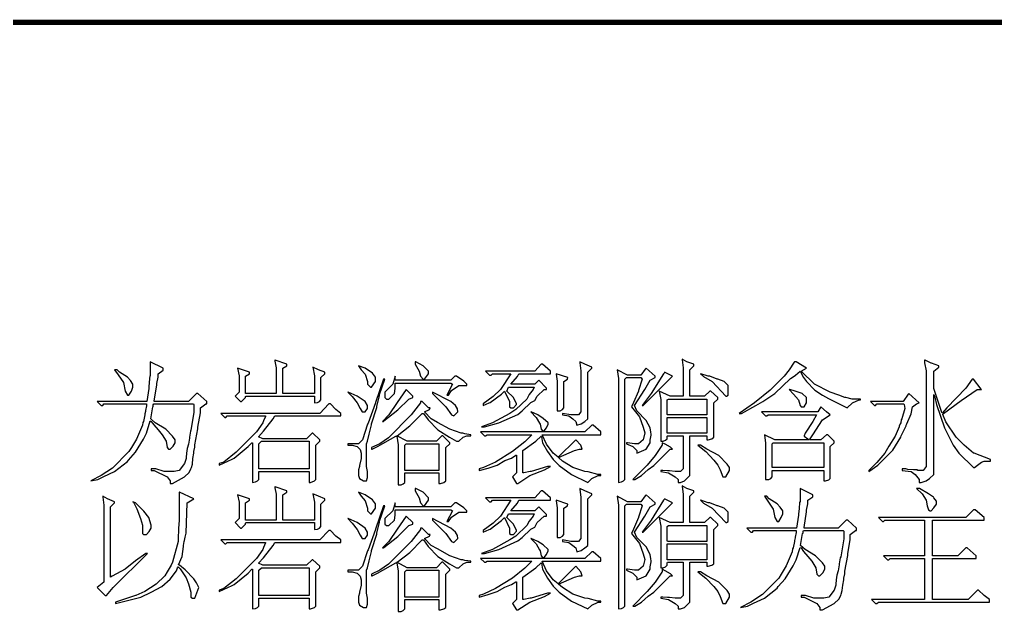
# Model space of a CAD drawing. Extents: x 94 to 452, y -72 to 1042.
# Drawn here: x 399.75 to 426.75, y 76.71 to 93.08 of the extents above; entities that cross this region are included whole.
import ezdxf

# ---------------------------------------------------------------- set-up
doc = ezdxf.new("R2010")
doc.units = 0
doc.header["$MEASUREMENT"] = 0
doc.layers.add('TREE_LAYER', color=7, linetype='Continuous')

msp = doc.modelspace()

# ---------------------------------------------------------------- linework, layer by layer
at = {"layer": 'TREE_LAYER', "const_width": 0.15, "elevation": 228}
msp.add_lwpolyline([(221.22612, 93.001716), (449.22612, 93.001716)], dxfattribs=at)
at = {"layer": 'TREE_LAYER', "elevation": 1017}
for points in [[(403.368148, 83.613957), (403.368148, 83.613957), (403.368148, 83.229643), (403.354422, 83.229643), (403.340697, 83.051212), (403.326971, 82.913957), (403.326971, 82.872781), (403.272069, 82.515918), (401.89952, 82.515918), (402.009324, 82.406114), (402.050501, 82.406114), (402.077952, 82.44729), (403.258344, 82.44729), (403.258344, 82.433565), (403.258344, 82.433565), (403.258344, 82.392388), (403.230893, 82.268859), (403.230893, 82.241408), (403.217167, 82.172781), (403.217167, 82.14533), (403.175991, 81.966898), (403.162265, 81.939447), (403.14854, 81.857094), (402.983834, 81.472781), (402.846579, 81.239447), (402.777952, 81.129643), (402.32501, 80.676702), (402.009324, 80.47082), (401.721089, 80.319839), (401.913246, 80.361016), (402.077952, 80.443369), (402.379912, 80.580624), (402.736775, 80.855133), (402.764226, 80.89631), (402.956383, 81.115918), (403.175991, 81.472781), (403.258344, 81.637486), (403.368148, 81.980624), (403.395599, 81.966898), (403.464226, 81.87082), (403.587755, 81.733565), (403.697559, 81.59631), (403.807363, 81.417879), (403.834814, 81.239447), (403.875991, 81.198271), (403.917167, 81.198271), (403.99952, 81.280624), (404.054422, 81.376702), (404.054422, 81.459055), (403.985795, 81.555133), (403.793638, 81.74729), (403.505403, 81.925722), (403.381873, 82.035526), (403.436775, 82.364937), (403.450501, 82.378663), (403.450501, 82.419839), (403.464226, 82.44729), (404.562265, 82.44729), (404.575991, 82.433565), (404.575991, 82.213957), (404.493638, 81.719839), (404.479912, 81.692388), (404.452461, 81.527683), (404.452461, 81.500232), (404.42501, 81.335526), (404.383834, 81.211996), (404.370108, 81.088467), (404.356383, 80.964937), (404.356383, 80.937486), (404.315206, 80.800232), (404.164226, 80.608075), (404.026971, 80.580624), (403.99952, 80.580624), (403.752461, 80.580624), (403.519128, 80.649251), (403.395599, 80.649251), (403.395599, 80.608075), (403.477952, 80.608075), (403.834814, 80.429643), (403.917167, 80.319839), (403.917167, 80.251212), (403.985795, 80.251212), (404.315206, 80.429643), (404.438736, 80.553173), (404.493638, 80.649251), (404.507363, 80.690428), (404.534814, 80.786506), (404.54854, 80.937486), (404.575991, 81.088467), (404.575991, 81.129643), (404.603442, 81.253173), (404.603442, 81.3218), (404.685795, 81.761016), (404.685795, 81.802192), (404.754422, 82.200232), (404.754422, 82.337486), (404.905403, 82.44729), (404.932854, 82.44729), (404.932854, 82.515918), (404.685795, 82.735526), (404.644618, 82.735526), (404.42501, 82.515918), (403.477952, 82.515918), (403.477952, 82.529643), (403.546579, 82.968859), (403.546579, 83.010035), (403.587755, 83.188467), (403.587755, 83.284545), (403.72501, 83.380624), (403.72501, 83.394349), (403.72501, 83.435526), (403.368148, 83.613957), (403.368148, 83.613957)], [(406.826626, 83.655133), (406.812901, 83.655133), (406.812901, 83.627683), (406.854077, 83.449251), (406.854077, 82.735526), (406.840352, 82.735526), (406.016822, 82.735526), (406.003097, 82.735526), (406.003097, 83.215918), (406.112901, 83.284545), (406.112901, 83.284545), (406.112901, 83.325722), (405.783489, 83.435526), (405.824665, 83.229643), (405.824665, 82.776702), (405.714861, 82.666898), (405.865842, 82.515918), (405.893293, 82.515918), (406.003097, 82.625722), (406.003097, 82.653173), (406.016822, 82.666898), (407.91094, 82.666898), (407.91094, 82.653173), (407.91094, 82.474741), (407.993293, 82.488467), (408.048195, 82.515918), (408.089371, 82.557094), (408.089371, 83.174741), (408.199175, 83.284545), (408.199175, 83.325722), (408.020744, 83.394349), (407.869763, 83.462977), (407.91094, 83.229643), (407.91094, 82.735526), (407.91094, 82.735526), (407.032508, 82.735526), (407.032508, 82.735526), (407.032508, 83.435526), (407.142312, 83.504153), (407.142312, 83.504153), (407.142312, 83.54533), (406.826626, 83.655133), (406.826626, 83.655133)], [(409.132163, 83.504153), (409.132163, 83.504153), (409.200791, 83.394349), (409.310595, 83.27082), (409.379222, 83.064937), (409.379222, 82.99631), (409.461575, 82.913957), (409.489026, 82.913957), (409.59883, 83.064937), (409.59883, 83.174741), (409.59883, 83.188467), (409.516477, 83.298271), (409.310595, 83.435526), (409.132163, 83.504153), (409.132163, 83.504153)], [(410.710595, 83.613957), (410.696869, 83.613957), (410.696869, 83.54533), (410.806673, 83.353173), (410.84785, 83.215918), (410.916477, 83.133565), (410.957654, 83.133565), (411.067458, 83.284545), (411.067458, 83.353173), (410.916477, 83.504153), (410.710595, 83.613957), (410.710595, 83.613957)], [(414.223975, 83.54533), (414.182799, 83.54533), (414.004367, 83.353173), (412.645544, 83.353173), (412.755348, 83.243369), (412.796524, 83.243369), (412.837701, 83.284545), (413.331818, 83.284545), (413.345544, 83.284545), (413.057309, 82.84533), (412.851426, 82.653173), (412.576916, 82.44729), (412.576916, 82.406114), (412.741622, 82.474741), (412.769073, 82.488467), (413.08476, 82.7218), (413.167113, 82.804153), (413.304367, 82.515918), (413.304367, 82.364937), (413.345544, 82.337486), (413.414171, 82.337486), (413.496524, 82.433565), (413.496524, 82.44729), (413.414171, 82.625722), (413.23574, 82.804153), (413.276916, 82.913957), (413.276916, 82.913957), (413.976916, 82.913957), (413.990642, 82.913957), (413.963191, 82.84533), (413.853387, 82.708075), (413.78476, 82.584545), (413.482799, 82.29631), (413.318093, 82.186506), (412.837701, 81.925722), (412.53574, 81.815918), (412.618093, 81.815918), (413.016132, 81.925722), (413.537701, 82.159055), (413.66123, 82.255133), (413.894564, 82.488467), (414.004367, 82.543369), (414.072995, 82.666898), (414.265152, 82.84533), (414.333779, 82.84533), (414.333779, 82.886506), (414.114171, 83.106114), (414.004367, 82.99631), (413.345544, 82.99631), (413.345544, 82.99631), (413.523975, 83.202192), (413.565152, 83.284545), (414.443583, 83.284545), (414.443583, 83.353173), (414.223975, 83.54533), (414.223975, 83.54533)], [(415.253387, 83.613957), (415.253387, 83.613957), (415.253387, 83.586506), (415.280838, 83.366898), (415.280838, 82.227683), (415.212211, 82.14533), (415.006328, 82.14533), (414.772995, 82.186506), (414.772995, 82.14533), (414.951426, 82.117879), (415.06123, 82.035526), (415.143583, 81.966898), (415.171034, 81.857094), (415.294564, 81.898271), (415.390642, 81.966898), (415.472995, 82.035526), (415.472995, 83.325722), (415.582799, 83.435526), (415.582799, 83.462977), (415.390642, 83.54533), (415.253387, 83.613957), (415.253387, 83.613957)], [(418.080493, 83.682584), (418.080493, 83.682584), (418.080493, 83.668859), (418.107944, 83.449251), (418.107944, 82.666898), (418.107944, 82.666898), (417.751081, 82.666898), (417.44912, 82.804153), (417.490297, 82.57082), (417.490297, 81.417879), (417.558924, 81.417879), (417.627552, 81.44533), (417.668728, 81.486506), (417.668728, 81.555133), (417.682454, 81.568859), (418.107944, 81.568859), (418.107944, 81.555133), (418.107944, 80.649251), (418.039316, 80.580624), (417.888336, 80.580624), (417.888336, 80.580624), (417.737356, 80.594349), (417.682454, 80.594349), (417.545199, 80.608075), (417.531473, 80.608075), (417.490297, 80.608075), (417.490297, 80.580624), (417.709905, 80.539447), (417.888336, 80.429643), (417.970689, 80.361016), (417.970689, 80.278663), (418.039316, 80.278663), (418.14912, 80.319839), (418.300101, 80.47082), (418.300101, 81.555133), (418.300101, 81.568859), (418.766767, 81.568859), (418.766767, 81.555133), (418.766767, 81.459055), (418.807944, 81.459055), (418.904022, 81.486506), (418.958924, 81.527683), (418.958924, 82.474741), (419.068728, 82.584545), (419.068728, 82.625722), (418.876571, 82.804153), (418.84912, 82.804153), (418.69814, 82.666898), (418.300101, 82.666898), (418.300101, 82.666898), (418.300101, 83.394349), (418.409905, 83.504153), (418.409905, 83.54533), (418.217748, 83.613957), (418.080493, 83.682584), (418.080493, 83.682584)], [(421.237011, 83.613957), (421.195834, 83.613957), (421.182109, 83.600232), (421.044854, 83.394349), (420.907599, 83.215918), (420.523285, 82.831604), (420.084069, 82.474741), (419.658579, 82.186506), (419.727207, 82.186506), (420.125246, 82.406114), (420.317403, 82.515918), (420.646815, 82.735526), (421.08603, 83.14729), (421.127207, 83.174741), (421.223285, 83.243369), (421.346815, 83.353173), (421.442893, 83.174741), (421.525246, 83.064937), (421.758579, 82.831604), (421.964462, 82.694349), (422.129168, 82.598271), (422.650736, 82.337486), (422.801717, 82.474741), (422.980148, 82.557094), (423.021324, 82.557094), (423.021324, 82.584545), (422.787991, 82.584545), (422.60956, 82.625722), (422.582109, 82.625722), (422.417403, 82.694349), (422.184069, 82.776702), (421.744854, 82.99631), (421.374266, 83.353173), (421.525246, 83.435526), (421.237011, 83.613957), (421.237011, 83.613957)], [(424.805293, 83.655133), (424.791568, 83.655133), (424.791568, 83.586506), (424.832744, 83.366898), (424.832744, 80.717879), (424.750391, 80.608075), (424.599411, 80.608075), (424.599411, 80.6218), (424.489607, 80.6218), (424.489607, 80.6218), (424.324901, 80.635526), (424.269999, 80.649251), (424.173921, 80.649251), (424.173921, 80.608075), (424.420979, 80.580624), (424.530783, 80.498271), (424.640587, 80.361016), (424.640587, 80.361016), (424.640587, 80.278663), (424.695489, 80.278663), (424.832744, 80.319839), (424.928822, 80.388467), (425.052352, 80.498271), (425.052352, 82.708075), (425.052352, 82.708075), (425.079803, 82.639447), (425.120979, 82.433565), (425.340587, 81.788467), (425.587646, 81.308075), (425.738626, 81.088467), (426.150391, 80.690428), (426.177842, 80.690428), (426.260195, 80.759055), (426.369999, 80.841408), (426.438626, 80.868859), (426.617058, 80.868859), (426.617058, 80.910035), (426.617058, 80.910035), (426.164117, 81.088467), (426.150391, 81.088467), (425.889607, 81.308075), (425.669999, 81.527683), (425.381764, 81.953173), (425.299411, 82.159055), (425.299411, 82.172781), (425.313136, 82.186506), (425.807254, 82.543369), (426.24647, 82.84533), (426.260195, 82.84533), (426.369999, 82.84533), (426.356273, 82.859055), (426.150391, 83.133565), (426.150391, 83.133565), (426.109215, 83.133565), (425.930783, 82.886506), (425.409215, 82.337486), (425.285685, 82.200232), (425.27196, 82.213957), (425.052352, 82.872781), (425.052352, 83.353173), (425.189607, 83.462977), (425.189607, 83.462977), (425.189607, 83.504153), (424.983724, 83.572781), (424.969999, 83.572781), (424.805293, 83.655133), (424.805293, 83.655133)], [(402.44854, 83.394349), (402.379912, 83.394349), (402.475991, 83.257094), (402.626971, 83.037486), (402.668148, 82.804153), (402.736775, 82.694349), (402.777952, 82.694349), (402.846579, 82.804153), (402.887755, 82.913957), (402.887755, 82.99631), (402.819128, 83.092388), (402.736775, 83.188467), (402.517167, 83.325722), (402.44854, 83.394349), (402.44854, 83.394349)], [(410.14785, 83.215918), (410.079222, 82.99631), (409.859614, 82.776702), (409.859614, 82.625722), (409.900791, 82.584545), (409.969418, 82.584545), (410.120399, 82.735526), (410.14785, 82.872781), (410.14785, 83.023761), (410.161575, 83.023761), (411.685105, 83.023761), (411.726281, 82.99631), (411.575301, 82.694349), (411.616477, 82.694349), (411.69883, 82.817879), (411.904712, 82.955133), (412.12432, 82.955133), (412.12432, 82.99631), (412.041967, 83.078663), (411.836085, 83.215918), (411.794909, 83.215918), (411.685105, 83.106114), (410.161575, 83.106114), (410.14785, 83.106114), (410.14785, 83.215918), (410.14785, 83.215918)], [(414.594564, 83.284545), (414.594564, 83.284545), (414.594564, 83.27082), (414.622014, 83.078663), (414.622014, 82.255133), (414.704367, 82.255133), (414.772995, 82.29631), (414.814171, 82.337486), (414.814171, 83.064937), (414.91025, 83.133565), (414.923975, 83.174741), (414.594564, 83.284545), (414.594564, 83.284545)], [(417.092258, 83.435526), (417.064807, 83.408075), (416.941277, 83.243369), (416.570689, 83.243369), (416.282454, 83.394349), (416.32363, 83.14729), (416.32363, 80.278663), (416.405983, 80.292388), (416.460885, 80.319839), (416.502062, 80.361016), (416.502062, 83.133565), (416.543238, 83.174741), (416.941277, 83.174741), (416.982454, 83.133565), (416.87265, 82.817879), (416.87265, 82.804153), (416.735395, 82.488467), (416.680493, 82.364937), (416.900101, 82.090428), (417.009905, 81.802192), (417.051081, 81.651212), (417.009905, 81.459055), (416.87265, 81.349251), (416.831473, 81.349251), (416.831473, 81.349251), (416.762846, 81.349251), (416.570689, 81.376702), (416.543238, 81.376702), (416.543238, 81.349251), (416.721669, 81.266898), (416.831473, 81.157094), (416.831473, 81.088467), (416.831473, 81.088467), (417.092258, 81.198271), (417.202062, 81.376702), (417.202062, 81.44533), (417.229513, 81.582584), (417.229513, 81.610035), (417.215787, 81.664937), (417.202062, 81.788467), (417.092258, 81.994349), (416.831473, 82.255133), (416.762846, 82.406114), (417.051081, 82.84533), (417.202062, 83.106114), (417.339316, 83.174741), (417.339316, 83.215918), (417.092258, 83.435526), (417.092258, 83.435526)], [(417.600101, 83.325722), (417.600101, 83.311996), (417.57265, 83.284545), (417.229513, 82.735526), (416.982454, 82.406114), (417.009905, 82.406114), (417.819709, 83.215918), (417.600101, 83.325722), (417.600101, 83.325722)], [(418.602062, 83.284545), (418.588336, 83.284545), (418.670689, 83.202192), (418.917748, 83.064937), (419.288336, 82.666898), (419.315787, 82.666898), (419.356964, 82.694349), (419.356964, 82.955133), (419.24716, 83.064937), (419.068728, 83.133565), (419.055003, 83.133565), (418.84912, 83.215918), (418.807944, 83.215918), (418.602062, 83.284545), (418.602062, 83.284545)], [(409.859614, 83.133565), (409.818438, 83.133565), (409.818438, 83.133565), (409.59883, 82.488467), (409.59883, 82.474741), (409.392948, 81.911996), (409.379222, 81.884545), (409.241967, 81.459055), (409.132163, 81.349251), (408.830203, 81.349251), (408.830203, 81.308075), (408.953732, 81.308075), (409.090987, 81.266898), (409.17334, 81.184545), (409.200791, 81.088467), (409.200791, 80.937486), (409.159614, 80.74533), (409.159614, 80.717879), (409.132163, 80.6218), (409.132163, 80.47082), (409.159614, 80.388467), (409.269418, 80.319839), (409.351771, 80.319839), (409.379222, 80.415918), (409.379222, 80.580624), (409.351771, 80.717879), (409.351771, 81.349251), (409.379222, 81.417879), (409.420399, 81.610035), (409.489026, 81.87082), (409.489026, 81.898271), (409.640007, 82.351212), (409.640007, 82.378663), (409.708634, 82.680624), (409.708634, 82.708075), (409.859614, 83.133565), (409.859614, 83.133565)], [(408.843928, 82.776702), (408.830203, 82.776702), (408.953732, 82.653173), (409.090987, 82.474741), (409.17334, 82.323761), (409.228242, 82.227683), (409.241967, 82.227683), (409.310595, 82.227683), (409.379222, 82.323761), (409.379222, 82.406114), (409.310595, 82.515918), (409.090987, 82.666898), (408.843928, 82.776702), (408.843928, 82.776702)], [(410.449811, 82.84533), (410.202752, 82.488467), (409.969418, 82.14533), (409.790987, 81.966898), (409.818438, 81.966898), (409.832163, 81.980624), (410.216477, 82.282584), (410.518438, 82.584545), (410.628242, 82.625722), (410.628242, 82.666898), (410.449811, 82.84533), (410.449811, 82.84533)], [(411.177261, 82.776702), (411.177261, 82.776702), (411.177261, 82.735526), (411.54785, 82.364937), (411.69883, 82.14533), (411.767458, 82.117879), (411.877261, 82.227683), (411.863536, 82.310035), (411.808634, 82.406114), (411.685105, 82.515918), (411.177261, 82.776702), (411.177261, 82.776702)], [(421.058579, 82.84533), (421.044854, 82.84533), (421.168383, 82.7218), (421.305638, 82.557094), (421.346815, 82.406114), (421.374266, 82.364937), (421.456619, 82.364937), (421.525246, 82.474741), (421.525246, 82.625722), (421.401717, 82.735526), (421.20956, 82.804153), (421.154658, 82.817879), (421.058579, 82.84533), (421.058579, 82.84533)], [(424.352352, 82.735526), (424.338626, 82.7218), (424.201372, 82.515918), (423.295489, 82.515918), (423.405293, 82.406114), (423.432744, 82.406114), (423.473921, 82.44729), (424.215097, 82.44729), (424.228822, 82.433565), (424.242548, 82.323761), (424.160195, 82.035526), (424.14647, 82.008075), (424.132744, 81.925722), (424.119019, 81.898271), (424.091568, 81.829643), (424.091568, 81.815918), (423.981764, 81.555133), (423.803332, 81.280624), (423.693528, 81.088467), (423.473921, 80.827683), (423.254313, 80.608075), (423.254313, 80.580624), (423.501372, 80.759055), (423.913136, 81.17082), (424.132744, 81.527683), (424.14647, 81.568859), (424.283724, 81.843369), (424.283724, 81.857094), (424.29745, 81.898271), (424.420979, 82.172781), (424.462156, 82.364937), (424.57196, 82.44729), (424.640587, 82.474741), (424.352352, 82.735526), (424.352352, 82.735526)], [(408.350156, 82.44729), (408.308979, 82.44729), (408.06192, 82.186506), (405.316822, 82.186506), (405.426626, 82.076702), (405.454077, 82.076702), (405.495254, 82.117879), (406.552116, 82.117879), (406.552116, 82.104153), (406.497214, 81.980624), (406.483489, 81.925722), (406.305058, 81.678663), (405.742312, 81.115918), (405.399175, 80.841408), (405.275646, 80.800232), (405.275646, 80.759055), (405.632508, 80.923761), (405.68741, 80.951212), (406.071724, 81.266898), (406.181528, 81.376702), (406.195254, 81.376702), (406.195254, 80.278663), (406.277607, 80.292388), (406.332508, 80.319839), (406.373685, 80.361016), (406.373685, 80.566898), (406.373685, 80.580624), (407.759959, 80.580624), (407.759959, 80.566898), (407.759959, 80.278663), (407.801136, 80.278663), (407.91094, 80.319839), (407.952116, 80.361016), (407.952116, 81.308075), (408.06192, 81.417879), (408.06192, 81.459055), (407.869763, 81.637486), (407.842312, 81.637486), (407.691332, 81.486506), (406.483489, 81.486506), (406.359959, 81.541408), (406.497214, 81.692388), (406.771724, 82.035526), (406.812901, 82.117879), (408.638391, 82.117879), (408.638391, 82.186506), (408.501136, 82.29631), (408.350156, 82.44729), (408.350156, 82.44729)], [(410.889026, 82.515918), (410.84785, 82.515918), (410.84785, 82.474741), (410.587065, 82.14533), (409.955693, 81.513957), (409.72236, 81.349251), (409.489026, 81.239447), (409.489026, 81.198271), (409.502752, 81.198271), (409.653732, 81.266898), (410.161575, 81.555133), (410.175301, 81.555133), (410.189026, 81.555133), (410.230203, 81.3218), (410.230203, 80.210035), (410.312556, 80.210035), (410.367458, 80.237486), (410.408634, 80.278663), (410.408634, 80.539447), (410.408634, 80.539447), (411.355693, 80.539447), (411.355693, 80.539447), (411.355693, 80.251212), (411.396869, 80.251212), (411.492948, 80.278663), (411.54785, 80.319839), (411.54785, 81.239447), (411.657654, 81.349251), (411.657654, 81.376702), (411.465497, 81.568859), (411.438046, 81.568859), (411.287065, 81.417879), (410.477261, 81.417879), (410.189026, 81.568859), (410.202752, 81.568859), (410.545889, 81.843369), (410.889026, 82.186506), (410.930203, 82.186506), (411.053732, 82.008075), (411.328242, 81.733565), (411.643928, 81.527683), (411.836085, 81.417879), (411.904712, 81.417879), (412.028242, 81.527683), (412.12432, 81.568859), (412.234124, 81.568859), (412.234124, 81.59631), (412.069418, 81.623761), (412.014516, 81.637486), (411.97334, 81.637486), (411.657654, 81.74729), (411.314516, 81.939447), (411.136085, 82.035526), (410.957654, 82.227683), (411.094909, 82.29631), (411.108634, 82.337486), (411.067458, 82.337486), (410.889026, 82.515918), (410.889026, 82.515918)], [(417.709905, 82.584545), (417.709905, 82.584545), (418.766767, 82.584545), (418.766767, 82.584545), (418.766767, 82.159055), (418.766767, 82.14533), (417.682454, 82.14533), (417.668728, 82.159055), (417.668728, 82.557094), (417.709905, 82.584545), (417.709905, 82.584545)], [(413.908289, 82.227683), (413.894564, 82.227683), (414.045544, 82.076702), (414.141622, 81.911996), (414.155348, 81.884545), (414.182799, 81.74729), (414.223975, 81.706114), (414.265152, 81.706114), (414.333779, 81.788467), (414.374956, 81.884545), (414.374956, 81.925722), (414.237701, 82.049251), (414.08672, 82.14533), (413.908289, 82.227683), (413.908289, 82.227683)], [(421.923285, 82.364937), (421.840932, 82.227683), (420.276226, 82.227683), (420.38603, 82.117879), (420.427207, 82.117879), (420.468383, 82.14533), (421.799756, 82.14533), (421.799756, 82.14533), (421.703677, 81.966898), (421.484069, 81.637486), (421.456619, 81.568859), (421.456619, 81.555133), (421.566422, 81.486506), (421.593873, 81.459055), (421.593873, 81.459055), (420.646815, 81.459055), (420.358579, 81.59631), (420.38603, 81.362977), (420.38603, 80.361016), (420.482109, 80.361016), (420.537011, 80.388467), (420.578187, 80.429643), (420.578187, 80.608075), (420.578187, 80.608075), (421.991913, 80.608075), (422.005638, 80.608075), (422.005638, 80.319839), (422.046815, 80.319839), (422.142893, 80.34729), (422.184069, 80.388467), (422.184069, 81.266898), (422.293873, 81.376702), (422.293873, 81.417879), (422.115442, 81.59631), (422.074266, 81.59631), (421.923285, 81.459055), (421.607599, 81.459055), (421.607599, 81.459055), (421.703677, 81.59631), (421.964462, 82.008075), (422.184069, 82.14533), (422.074266, 82.227683), (421.923285, 82.364937), (421.923285, 82.364937)], [(415.623975, 81.857094), (415.582799, 81.857094), (415.390642, 81.678663), (412.508289, 81.678663), (412.618093, 81.568859), (412.645544, 81.568859), (412.68672, 81.59631), (413.922014, 81.59631), (413.922014, 81.59631), (413.729858, 81.404153), (413.38672, 81.129643), (412.920054, 80.841408), (412.590642, 80.690428), (412.467113, 80.649251), (412.467113, 80.608075), (412.714171, 80.676702), (412.96123, 80.759055), (413.180838, 80.882584), (413.359269, 80.951212), (413.482799, 81.033565), (413.496524, 81.033565), (413.496524, 80.539447), (413.38672, 80.429643), (413.496524, 80.251212), (413.537701, 80.251212), (413.867113, 80.47082), (414.278877, 80.6218), (414.443583, 80.717879), (414.36123, 80.717879), (413.908289, 80.580624), (413.880838, 80.580624), (413.702407, 80.539447), (413.674956, 80.539447), (413.674956, 81.157094), (414.031818, 81.417879), (414.182799, 81.555133), (414.196524, 81.541408), (414.223975, 81.376702), (414.36123, 81.129643), (414.512211, 80.910035), (414.676916, 80.74533), (415.020054, 80.498271), (415.472995, 80.278663), (415.582799, 80.388467), (415.76123, 80.47082), (415.829858, 80.47082), (415.829858, 80.498271), (415.747505, 80.498271), (415.48672, 80.566898), (415.390642, 80.580624), (415.06123, 80.690428), (414.772995, 80.868859), (414.663191, 80.964937), (415.102407, 81.157094), (415.239662, 81.198271), (415.322014, 81.198271), (415.280838, 81.308075), (415.143583, 81.459055), (414.649465, 80.978663), (414.512211, 81.088467), (414.333779, 81.335526), (414.21025, 81.59631), (414.21025, 81.59631), (415.829858, 81.59631), (415.829858, 81.678663), (415.623975, 81.857094), (415.623975, 81.857094)], [(417.668728, 82.076702), (417.682454, 82.076702), (418.766767, 82.076702), (418.766767, 82.076702), (418.766767, 81.637486), (418.766767, 81.637486), (417.682454, 81.637486), (417.668728, 81.637486), (417.668728, 82.076702), (417.668728, 82.076702)], [(406.442312, 81.417879), (406.442312, 81.417879), (407.759959, 81.417879), (407.759959, 81.417879), (407.759959, 80.649251), (407.759959, 80.649251), (406.373685, 80.649251), (406.373685, 80.649251), (406.373685, 81.349251), (406.442312, 81.417879), (406.442312, 81.417879)], [(410.436085, 81.335526), (410.449811, 81.349251), (411.355693, 81.349251), (411.355693, 81.335526), (411.355693, 80.6218), (411.355693, 80.608075), (410.408634, 80.608075), (410.408634, 80.6218), (410.408634, 81.308075), (410.436085, 81.335526), (410.436085, 81.335526)], [(417.531473, 81.376702), (417.531473, 81.376702), (417.531473, 81.308075), (417.517748, 81.294349), (417.339316, 81.019839), (417.119709, 80.759055), (416.721669, 80.361016), (416.762846, 80.361016), (416.776571, 80.361016), (416.955003, 80.47082), (417.14716, 80.635526), (417.29814, 80.74533), (417.751081, 81.198271), (417.819709, 81.198271), (417.764807, 81.253173), (417.613826, 81.335526), (417.531473, 81.376702), (417.531473, 81.376702)], [(418.588336, 81.308075), (418.519709, 81.308075), (418.739316, 81.129643), (418.958924, 80.89631), (419.068728, 80.759055), (419.137356, 80.6218), (419.205983, 80.429643), (419.288336, 80.429643), (419.39814, 80.608075), (419.39814, 80.690428), (419.329513, 80.786506), (419.096179, 81.019839), (418.766767, 81.198271), (418.588336, 81.308075), (418.588336, 81.308075)], [(420.605638, 81.376702), (420.605638, 81.376702), (421.991913, 81.376702), (422.005638, 81.376702), (422.005638, 80.690428), (421.991913, 80.690428), (420.578187, 80.690428), (420.578187, 80.690428), (420.578187, 81.349251), (420.605638, 81.376702), (420.605638, 81.376702)], [(404.177952, 80.004153), (404.164226, 80.004153), (404.164226, 79.235526), (404.164226, 79.235526), (404.150501, 79.002192), (404.150501, 79.002192), (404.150501, 78.933565), (404.150501, 78.919839), (404.136775, 78.79631), (404.136775, 78.782584), (404.136775, 78.727683), (404.136775, 78.713957), (404.136775, 78.64533), (403.985795, 78.068859), (403.944618, 77.986506), (403.834814, 77.808075), (403.766187, 77.698271), (403.532854, 77.464937), (403.217167, 77.259055), (402.970108, 77.149251), (402.956383, 77.149251), (402.407363, 76.97082), (402.407363, 76.929643), (403.107363, 77.108075), (403.395599, 77.24533), (403.683834, 77.39631), (403.917167, 77.602192), (404.095599, 77.835526), (404.12305, 77.917879), (404.136775, 77.94533), (404.191677, 77.890428), (404.342657, 77.67082), (404.356383, 77.643369), (404.42501, 77.478663), (404.493638, 77.24533), (404.493638, 77.231604), (404.493638, 77.108075), (404.534814, 77.080624), (404.603442, 77.080624), (404.713246, 77.368859), (404.644618, 77.506114), (404.575991, 77.615918), (404.328932, 77.862977), (404.177952, 77.986506), (404.150501, 78.000232), (404.246579, 78.233565), (404.287755, 78.508075), (404.287755, 78.535526), (404.301481, 78.64533), (404.315206, 78.672781), (404.328932, 78.768859), (404.356383, 78.878663), (404.383834, 79.715918), (404.575991, 79.825722), (404.177952, 80.004153), (404.177952, 80.004153)], [(406.826626, 80.155133), (406.812901, 80.155133), (406.812901, 80.127683), (406.854077, 79.949251), (406.854077, 79.235526), (406.840352, 79.235526), (406.016822, 79.235526), (406.003097, 79.235526), (406.003097, 79.715918), (406.112901, 79.784545), (406.112901, 79.784545), (406.112901, 79.825722), (405.783489, 79.935526), (405.824665, 79.729643), (405.824665, 79.276702), (405.714861, 79.166898), (405.865842, 79.015918), (405.893293, 79.015918), (406.003097, 79.125722), (406.003097, 79.153173), (406.016822, 79.166898), (407.91094, 79.166898), (407.91094, 79.153173), (407.91094, 78.974741), (407.993293, 78.988467), (408.048195, 79.015918), (408.089371, 79.057094), (408.089371, 79.674741), (408.199175, 79.784545), (408.199175, 79.825722), (408.020744, 79.894349), (407.869763, 79.962977), (407.91094, 79.729643), (407.91094, 79.235526), (407.91094, 79.235526), (407.032508, 79.235526), (407.032508, 79.235526), (407.032508, 79.935526), (407.142312, 80.004153), (407.142312, 80.004153), (407.142312, 80.04533), (406.826626, 80.155133), (406.826626, 80.155133)], [(409.132163, 80.004153), (409.132163, 80.004153), (409.200791, 79.894349), (409.310595, 79.77082), (409.379222, 79.564937), (409.379222, 79.49631), (409.461575, 79.413957), (409.489026, 79.413957), (409.59883, 79.564937), (409.59883, 79.674741), (409.59883, 79.688467), (409.516477, 79.798271), (409.310595, 79.935526), (409.132163, 80.004153), (409.132163, 80.004153)], [(410.710595, 80.113957), (410.696869, 80.113957), (410.696869, 80.04533), (410.806673, 79.853173), (410.84785, 79.715918), (410.916477, 79.633565), (410.957654, 79.633565), (411.067458, 79.784545), (411.067458, 79.853173), (410.916477, 80.004153), (410.710595, 80.113957), (410.710595, 80.113957)], [(414.223975, 80.04533), (414.182799, 80.04533), (414.004367, 79.853173), (412.645544, 79.853173), (412.755348, 79.743369), (412.796524, 79.743369), (412.837701, 79.784545), (413.331818, 79.784545), (413.345544, 79.784545), (413.057309, 79.34533), (412.851426, 79.153173), (412.576916, 78.94729), (412.576916, 78.906114), (412.741622, 78.974741), (412.769073, 78.988467), (413.08476, 79.2218), (413.167113, 79.304153), (413.304367, 79.015918), (413.304367, 78.864937), (413.345544, 78.837486), (413.414171, 78.837486), (413.496524, 78.933565), (413.496524, 78.94729), (413.414171, 79.125722), (413.23574, 79.304153), (413.276916, 79.413957), (413.276916, 79.413957), (413.976916, 79.413957), (413.990642, 79.413957), (413.963191, 79.34533), (413.853387, 79.208075), (413.78476, 79.084545), (413.482799, 78.79631), (413.318093, 78.686506), (412.837701, 78.425722), (412.53574, 78.315918), (412.618093, 78.315918), (413.016132, 78.425722), (413.537701, 78.659055), (413.66123, 78.755133), (413.894564, 78.988467), (414.004367, 79.043369), (414.072995, 79.166898), (414.265152, 79.34533), (414.333779, 79.34533), (414.333779, 79.386506), (414.114171, 79.606114), (414.004367, 79.49631), (413.345544, 79.49631), (413.345544, 79.49631), (413.523975, 79.702192), (413.565152, 79.784545), (414.443583, 79.784545), (414.443583, 79.853173), (414.223975, 80.04533), (414.223975, 80.04533)], [(415.253387, 80.113957), (415.253387, 80.113957), (415.253387, 80.086506), (415.280838, 79.866898), (415.280838, 78.727683), (415.212211, 78.64533), (415.006328, 78.64533), (414.772995, 78.686506), (414.772995, 78.64533), (414.951426, 78.617879), (415.06123, 78.535526), (415.143583, 78.466898), (415.171034, 78.357094), (415.294564, 78.398271), (415.390642, 78.466898), (415.472995, 78.535526), (415.472995, 79.825722), (415.582799, 79.935526), (415.582799, 79.962977), (415.390642, 80.04533), (415.253387, 80.113957), (415.253387, 80.113957)], [(417.092258, 79.935526), (417.064807, 79.908075), (416.941277, 79.743369), (416.570689, 79.743369), (416.282454, 79.894349), (416.32363, 79.64729), (416.32363, 76.778663), (416.405983, 76.792388), (416.460885, 76.819839), (416.502062, 76.861016), (416.502062, 79.633565), (416.543238, 79.674741), (416.941277, 79.674741), (416.982454, 79.633565), (416.87265, 79.317879), (416.87265, 79.304153), (416.735395, 78.988467), (416.680493, 78.864937), (416.900101, 78.590428), (417.009905, 78.302192), (417.051081, 78.151212), (417.009905, 77.959055), (416.87265, 77.849251), (416.831473, 77.849251), (416.831473, 77.849251), (416.762846, 77.849251), (416.570689, 77.876702), (416.543238, 77.876702), (416.543238, 77.849251), (416.721669, 77.766898), (416.831473, 77.657094), (416.831473, 77.588467), (416.831473, 77.588467), (417.092258, 77.698271), (417.202062, 77.876702), (417.202062, 77.94533), (417.229513, 78.082584), (417.229513, 78.110035), (417.215787, 78.164937), (417.202062, 78.288467), (417.092258, 78.494349), (416.831473, 78.755133), (416.762846, 78.906114), (417.051081, 79.34533), (417.202062, 79.606114), (417.339316, 79.674741), (417.339316, 79.715918), (417.092258, 79.935526), (417.092258, 79.935526)], [(418.080493, 80.182584), (418.080493, 80.182584), (418.080493, 80.168859), (418.107944, 79.949251), (418.107944, 79.166898), (418.107944, 79.166898), (417.751081, 79.166898), (417.44912, 79.304153), (417.490297, 79.07082), (417.490297, 77.917879), (417.558924, 77.917879), (417.627552, 77.94533), (417.668728, 77.986506), (417.668728, 78.055133), (417.682454, 78.068859), (418.107944, 78.068859), (418.107944, 78.055133), (418.107944, 77.149251), (418.039316, 77.080624), (417.888336, 77.080624), (417.888336, 77.080624), (417.737356, 77.094349), (417.682454, 77.094349), (417.545199, 77.108075), (417.531473, 77.108075), (417.490297, 77.108075), (417.490297, 77.080624), (417.709905, 77.039447), (417.888336, 76.929643), (417.970689, 76.861016), (417.970689, 76.778663), (418.039316, 76.778663), (418.14912, 76.819839), (418.300101, 76.97082), (418.300101, 78.055133), (418.300101, 78.068859), (418.766767, 78.068859), (418.766767, 78.055133), (418.766767, 77.959055), (418.807944, 77.959055), (418.904022, 77.986506), (418.958924, 78.027683), (418.958924, 78.974741), (419.068728, 79.084545), (419.068728, 79.125722), (418.876571, 79.304153), (418.84912, 79.304153), (418.69814, 79.166898), (418.300101, 79.166898), (418.300101, 79.166898), (418.300101, 79.894349), (418.409905, 80.004153), (418.409905, 80.04533), (418.217748, 80.113957), (418.080493, 80.182584), (418.080493, 80.182584)], [(421.346815, 80.113957), (421.346815, 80.113957), (421.346815, 79.729643), (421.333089, 79.729643), (421.319364, 79.551212), (421.305638, 79.413957), (421.305638, 79.372781), (421.250736, 79.015918), (419.878187, 79.015918), (419.987991, 78.906114), (420.029168, 78.906114), (420.056619, 78.94729), (421.237011, 78.94729), (421.237011, 78.933565), (421.237011, 78.933565), (421.237011, 78.892388), (421.20956, 78.768859), (421.20956, 78.741408), (421.195834, 78.672781), (421.195834, 78.64533), (421.154658, 78.466898), (421.140932, 78.439447), (421.127207, 78.357094), (420.962501, 77.972781), (420.825246, 77.739447), (420.756619, 77.629643), (420.303677, 77.176702), (419.987991, 76.97082), (419.699756, 76.819839), (419.891913, 76.861016), (420.056619, 76.943369), (420.358579, 77.080624), (420.715442, 77.355133), (420.742893, 77.39631), (420.93505, 77.615918), (421.154658, 77.972781), (421.237011, 78.137486), (421.346815, 78.480624), (421.374266, 78.466898), (421.442893, 78.37082), (421.566422, 78.233565), (421.676226, 78.09631), (421.78603, 77.917879), (421.813481, 77.739447), (421.854658, 77.698271), (421.895834, 77.698271), (421.978187, 77.780624), (422.033089, 77.876702), (422.033089, 77.959055), (421.964462, 78.055133), (421.772305, 78.24729), (421.484069, 78.425722), (421.36054, 78.535526), (421.415442, 78.864937), (421.429168, 78.878663), (421.429168, 78.919839), (421.442893, 78.94729), (422.540932, 78.94729), (422.554658, 78.933565), (422.554658, 78.713957), (422.472305, 78.219839), (422.458579, 78.192388), (422.431128, 78.027683), (422.431128, 78.000232), (422.403677, 77.835526), (422.362501, 77.711996), (422.348775, 77.588467), (422.33505, 77.464937), (422.33505, 77.437486), (422.293873, 77.300232), (422.142893, 77.108075), (422.005638, 77.080624), (421.978187, 77.080624), (421.731128, 77.080624), (421.497795, 77.149251), (421.374266, 77.149251), (421.374266, 77.108075), (421.456619, 77.108075), (421.813481, 76.929643), (421.895834, 76.819839), (421.895834, 76.751212), (421.964462, 76.751212), (422.293873, 76.929643), (422.417403, 77.053173), (422.472305, 77.149251), (422.48603, 77.190428), (422.513481, 77.286506), (422.527207, 77.437486), (422.554658, 77.588467), (422.554658, 77.629643), (422.582109, 77.753173), (422.582109, 77.8218), (422.664462, 78.261016), (422.664462, 78.302192), (422.733089, 78.700232), (422.733089, 78.837486), (422.884069, 78.94729), (422.91152, 78.94729), (422.91152, 79.015918), (422.664462, 79.235526), (422.623285, 79.235526), (422.403677, 79.015918), (421.456619, 79.015918), (421.456619, 79.029643), (421.525246, 79.468859), (421.525246, 79.510035), (421.566422, 79.688467), (421.566422, 79.784545), (421.703677, 79.880624), (421.703677, 79.894349), (421.703677, 79.935526), (421.346815, 80.113957), (421.346815, 80.113957)], [(424.654313, 80.113957), (424.57196, 80.113957), (424.72294, 79.962977), (424.832744, 79.784545), (424.860195, 79.633565), (424.901372, 79.523761), (424.942548, 79.49631), (424.969999, 79.49631), (425.052352, 79.578663), (425.120979, 79.674741), (425.120979, 79.743369), (425.120979, 79.757094), (425.052352, 79.853173), (425.038626, 79.866898), (424.901372, 79.962977), (424.654313, 80.113957), (424.654313, 80.113957)], [(402.050501, 79.894349), (402.050501, 79.894349), (402.050501, 79.866898), (402.077952, 79.64729), (402.077952, 77.519839), (401.89952, 77.368859), (402.119128, 77.149251), (402.160305, 77.149251), (402.338736, 77.368859), (403.285795, 78.315918), (403.258344, 78.315918), (403.244618, 78.315918), (402.956383, 78.110035), (402.668148, 77.876702), (402.311285, 77.684545), (402.270108, 77.657094), (402.270108, 77.67082), (402.270108, 79.606114), (402.379912, 79.715918), (402.379912, 79.743369), (402.187755, 79.825722), (402.050501, 79.894349), (402.050501, 79.894349)], [(402.887755, 79.743369), (402.887755, 79.743369), (402.901481, 79.729643), (402.997559, 79.551212), (403.093638, 79.276702), (403.14854, 79.098271), (403.14854, 78.864937), (403.175991, 78.837486), (403.258344, 78.837486), (403.340697, 78.919839), (403.395599, 79.015918), (403.395599, 79.098271), (403.326971, 79.304153), (403.189716, 79.482584), (402.956383, 79.715918), (402.887755, 79.743369), (402.887755, 79.743369)], [(410.14785, 79.715918), (410.079222, 79.49631), (409.859614, 79.276702), (409.859614, 79.125722), (409.900791, 79.084545), (409.969418, 79.084545), (410.120399, 79.235526), (410.14785, 79.372781), (410.14785, 79.523761), (410.161575, 79.523761), (411.685105, 79.523761), (411.726281, 79.49631), (411.575301, 79.194349), (411.616477, 79.194349), (411.69883, 79.317879), (411.904712, 79.455133), (412.12432, 79.455133), (412.12432, 79.49631), (412.041967, 79.578663), (411.836085, 79.715918), (411.794909, 79.715918), (411.685105, 79.606114), (410.161575, 79.606114), (410.14785, 79.606114), (410.14785, 79.715918), (410.14785, 79.715918)], [(414.594564, 79.784545), (414.594564, 79.784545), (414.594564, 79.77082), (414.622014, 79.578663), (414.622014, 78.755133), (414.704367, 78.755133), (414.772995, 78.79631), (414.814171, 78.837486), (414.814171, 79.564937), (414.91025, 79.633565), (414.923975, 79.674741), (414.594564, 79.784545), (414.594564, 79.784545)], [(417.600101, 79.825722), (417.600101, 79.811996), (417.57265, 79.784545), (417.229513, 79.235526), (416.982454, 78.906114), (417.009905, 78.906114), (417.819709, 79.715918), (417.600101, 79.825722), (417.600101, 79.825722)], [(418.602062, 79.784545), (418.588336, 79.784545), (418.670689, 79.702192), (418.917748, 79.564937), (419.288336, 79.166898), (419.315787, 79.166898), (419.356964, 79.194349), (419.356964, 79.455133), (419.24716, 79.564937), (419.068728, 79.633565), (419.055003, 79.633565), (418.84912, 79.715918), (418.807944, 79.715918), (418.602062, 79.784545), (418.602062, 79.784545)], [(420.427207, 79.894349), (420.358579, 79.894349), (420.454658, 79.757094), (420.605638, 79.537486), (420.646815, 79.304153), (420.715442, 79.194349), (420.756619, 79.194349), (420.825246, 79.304153), (420.866422, 79.413957), (420.866422, 79.49631), (420.797795, 79.592388), (420.715442, 79.688467), (420.495834, 79.825722), (420.427207, 79.894349), (420.427207, 79.894349)], [(409.859614, 79.633565), (409.818438, 79.633565), (409.818438, 79.633565), (409.59883, 78.988467), (409.59883, 78.974741), (409.392948, 78.411996), (409.379222, 78.384545), (409.241967, 77.959055), (409.132163, 77.849251), (408.830203, 77.849251), (408.830203, 77.808075), (408.953732, 77.808075), (409.090987, 77.766898), (409.17334, 77.684545), (409.200791, 77.588467), (409.200791, 77.437486), (409.159614, 77.24533), (409.159614, 77.217879), (409.132163, 77.1218), (409.132163, 76.97082), (409.159614, 76.888467), (409.269418, 76.819839), (409.351771, 76.819839), (409.379222, 76.915918), (409.379222, 77.080624), (409.351771, 77.217879), (409.351771, 77.849251), (409.379222, 77.917879), (409.420399, 78.110035), (409.489026, 78.37082), (409.489026, 78.398271), (409.640007, 78.851212), (409.640007, 78.878663), (409.708634, 79.180624), (409.708634, 79.208075), (409.859614, 79.633565), (409.859614, 79.633565)], [(426.191568, 79.523761), (426.150391, 79.523761), (425.930783, 79.304153), (423.515097, 79.304153), (423.624901, 79.194349), (423.652352, 79.194349), (423.693528, 79.235526), (424.791568, 79.235526), (424.791568, 79.235526), (424.791568, 78.24729), (424.791568, 78.24729), (423.652352, 78.24729), (423.762156, 78.137486), (423.803332, 78.137486), (423.844509, 78.178663), (424.791568, 78.178663), (424.791568, 78.164937), (424.791568, 77.039447), (424.791568, 77.039447), (423.32294, 77.039447), (423.432744, 76.929643), (423.473921, 76.929643), (423.515097, 76.97082), (426.589607, 76.97082), (426.589607, 77.039447), (426.438626, 77.149251), (426.287646, 77.300232), (426.260195, 77.300232), (425.999411, 77.039447), (425.011175, 77.039447), (425.011175, 77.039447), (425.011175, 78.164937), (425.011175, 78.178663), (426.219019, 78.178663), (426.219019, 78.24729), (425.97196, 78.466898), (425.930783, 78.466898), (425.711175, 78.24729), (425.011175, 78.24729), (425.011175, 78.24729), (425.011175, 79.235526), (425.011175, 79.235526), (426.438626, 79.235526), (426.438626, 79.304153), (426.191568, 79.523761), (426.191568, 79.523761)], [(408.843928, 79.276702), (408.830203, 79.276702), (408.953732, 79.153173), (409.090987, 78.974741), (409.17334, 78.823761), (409.228242, 78.727683), (409.241967, 78.727683), (409.310595, 78.727683), (409.379222, 78.823761), (409.379222, 78.906114), (409.310595, 79.015918), (409.090987, 79.166898), (408.843928, 79.276702), (408.843928, 79.276702)], [(410.449811, 79.34533), (410.202752, 78.988467), (409.969418, 78.64533), (409.790987, 78.466898), (409.818438, 78.466898), (409.832163, 78.480624), (410.216477, 78.782584), (410.518438, 79.084545), (410.628242, 79.125722), (410.628242, 79.166898), (410.449811, 79.34533), (410.449811, 79.34533)], [(411.177261, 79.276702), (411.177261, 79.276702), (411.177261, 79.235526), (411.54785, 78.864937), (411.69883, 78.64533), (411.767458, 78.617879), (411.877261, 78.727683), (411.863536, 78.810035), (411.808634, 78.906114), (411.685105, 79.015918), (411.177261, 79.276702), (411.177261, 79.276702)], [(408.350156, 78.94729), (408.308979, 78.94729), (408.06192, 78.686506), (405.316822, 78.686506), (405.426626, 78.576702), (405.454077, 78.576702), (405.495254, 78.617879), (406.552116, 78.617879), (406.552116, 78.604153), (406.497214, 78.480624), (406.483489, 78.425722), (406.305058, 78.178663), (405.742312, 77.615918), (405.399175, 77.341408), (405.275646, 77.300232), (405.275646, 77.259055), (405.632508, 77.423761), (405.68741, 77.451212), (406.071724, 77.766898), (406.181528, 77.876702), (406.195254, 77.876702), (406.195254, 76.778663), (406.277607, 76.792388), (406.332508, 76.819839), (406.373685, 76.861016), (406.373685, 77.066898), (406.373685, 77.080624), (407.759959, 77.080624), (407.759959, 77.066898), (407.759959, 76.778663), (407.801136, 76.778663), (407.91094, 76.819839), (407.952116, 76.861016), (407.952116, 77.808075), (408.06192, 77.917879), (408.06192, 77.959055), (407.869763, 78.137486), (407.842312, 78.137486), (407.691332, 77.986506), (406.483489, 77.986506), (406.359959, 78.041408), (406.497214, 78.192388), (406.771724, 78.535526), (406.812901, 78.617879), (408.638391, 78.617879), (408.638391, 78.686506), (408.501136, 78.79631), (408.350156, 78.94729), (408.350156, 78.94729)], [(410.889026, 79.015918), (410.84785, 79.015918), (410.84785, 78.974741), (410.587065, 78.64533), (409.955693, 78.013957), (409.72236, 77.849251), (409.489026, 77.739447), (409.489026, 77.698271), (409.502752, 77.698271), (409.653732, 77.766898), (410.161575, 78.055133), (410.175301, 78.055133), (410.189026, 78.055133), (410.230203, 77.8218), (410.230203, 76.710035), (410.312556, 76.710035), (410.367458, 76.737486), (410.408634, 76.778663), (410.408634, 77.039447), (410.408634, 77.039447), (411.355693, 77.039447), (411.355693, 77.039447), (411.355693, 76.751212), (411.396869, 76.751212), (411.492948, 76.778663), (411.54785, 76.819839), (411.54785, 77.739447), (411.657654, 77.849251), (411.657654, 77.876702), (411.465497, 78.068859), (411.438046, 78.068859), (411.287065, 77.917879), (410.477261, 77.917879), (410.189026, 78.068859), (410.202752, 78.068859), (410.545889, 78.343369), (410.889026, 78.686506), (410.930203, 78.686506), (411.053732, 78.508075), (411.328242, 78.233565), (411.643928, 78.027683), (411.836085, 77.917879), (411.904712, 77.917879), (412.028242, 78.027683), (412.12432, 78.068859), (412.234124, 78.068859), (412.234124, 78.09631), (412.069418, 78.123761), (412.014516, 78.137486), (411.97334, 78.137486), (411.657654, 78.24729), (411.314516, 78.439447), (411.136085, 78.535526), (410.957654, 78.727683), (411.094909, 78.79631), (411.108634, 78.837486), (411.067458, 78.837486), (410.889026, 79.015918), (410.889026, 79.015918)], [(417.709905, 79.084545), (417.709905, 79.084545), (418.766767, 79.084545), (418.766767, 79.084545), (418.766767, 78.659055), (418.766767, 78.64533), (417.682454, 78.64533), (417.668728, 78.659055), (417.668728, 79.057094), (417.709905, 79.084545), (417.709905, 79.084545)], [(413.908289, 78.727683), (413.894564, 78.727683), (414.045544, 78.576702), (414.141622, 78.411996), (414.155348, 78.384545), (414.182799, 78.24729), (414.223975, 78.206114), (414.265152, 78.206114), (414.333779, 78.288467), (414.374956, 78.384545), (414.374956, 78.425722), (414.237701, 78.549251), (414.08672, 78.64533), (413.908289, 78.727683), (413.908289, 78.727683)], [(415.623975, 78.357094), (415.582799, 78.357094), (415.390642, 78.178663), (412.508289, 78.178663), (412.618093, 78.068859), (412.645544, 78.068859), (412.68672, 78.09631), (413.922014, 78.09631), (413.922014, 78.09631), (413.729858, 77.904153), (413.38672, 77.629643), (412.920054, 77.341408), (412.590642, 77.190428), (412.467113, 77.149251), (412.467113, 77.108075), (412.714171, 77.176702), (412.96123, 77.259055), (413.180838, 77.382584), (413.359269, 77.451212), (413.482799, 77.533565), (413.496524, 77.533565), (413.496524, 77.039447), (413.38672, 76.929643), (413.496524, 76.751212), (413.537701, 76.751212), (413.867113, 76.97082), (414.278877, 77.1218), (414.443583, 77.217879), (414.36123, 77.217879), (413.908289, 77.080624), (413.880838, 77.080624), (413.702407, 77.039447), (413.674956, 77.039447), (413.674956, 77.657094), (414.031818, 77.917879), (414.182799, 78.055133), (414.196524, 78.041408), (414.223975, 77.876702), (414.36123, 77.629643), (414.512211, 77.410035), (414.676916, 77.24533), (415.020054, 76.998271), (415.472995, 76.778663), (415.582799, 76.888467), (415.76123, 76.97082), (415.829858, 76.97082), (415.829858, 76.998271), (415.747505, 76.998271), (415.48672, 77.066898), (415.390642, 77.080624), (415.06123, 77.190428), (414.772995, 77.368859), (414.663191, 77.464937), (415.102407, 77.657094), (415.239662, 77.698271), (415.322014, 77.698271), (415.280838, 77.808075), (415.143583, 77.959055), (414.649465, 77.478663), (414.512211, 77.588467), (414.333779, 77.835526), (414.21025, 78.09631), (414.21025, 78.09631), (415.829858, 78.09631), (415.829858, 78.178663), (415.623975, 78.357094), (415.623975, 78.357094)], [(417.668728, 78.576702), (417.682454, 78.576702), (418.766767, 78.576702), (418.766767, 78.576702), (418.766767, 78.137486), (418.766767, 78.137486), (417.682454, 78.137486), (417.668728, 78.137486), (417.668728, 78.576702), (417.668728, 78.576702)], [(406.442312, 77.917879), (406.442312, 77.917879), (407.759959, 77.917879), (407.759959, 77.917879), (407.759959, 77.149251), (407.759959, 77.149251), (406.373685, 77.149251), (406.373685, 77.149251), (406.373685, 77.849251), (406.442312, 77.917879), (406.442312, 77.917879)], [(410.436085, 77.835526), (410.449811, 77.849251), (411.355693, 77.849251), (411.355693, 77.835526), (411.355693, 77.1218), (411.355693, 77.108075), (410.408634, 77.108075), (410.408634, 77.1218), (410.408634, 77.808075), (410.436085, 77.835526), (410.436085, 77.835526)], [(417.531473, 77.876702), (417.531473, 77.876702), (417.531473, 77.808075), (417.517748, 77.794349), (417.339316, 77.519839), (417.119709, 77.259055), (416.721669, 76.861016), (416.762846, 76.861016), (416.776571, 76.861016), (416.955003, 76.97082), (417.14716, 77.135526), (417.29814, 77.24533), (417.751081, 77.698271), (417.819709, 77.698271), (417.764807, 77.753173), (417.613826, 77.835526), (417.531473, 77.876702), (417.531473, 77.876702)], [(418.588336, 77.808075), (418.519709, 77.808075), (418.739316, 77.629643), (418.958924, 77.39631), (419.068728, 77.259055), (419.137356, 77.1218), (419.205983, 76.929643), (419.288336, 76.929643), (419.39814, 77.108075), (419.39814, 77.190428), (419.329513, 77.286506), (419.096179, 77.519839), (418.766767, 77.698271), (418.588336, 77.808075), (418.588336, 77.808075)]]:
    msp.add_lwpolyline(points, dxfattribs=at)

doc.saveas('drawing.dxf')
